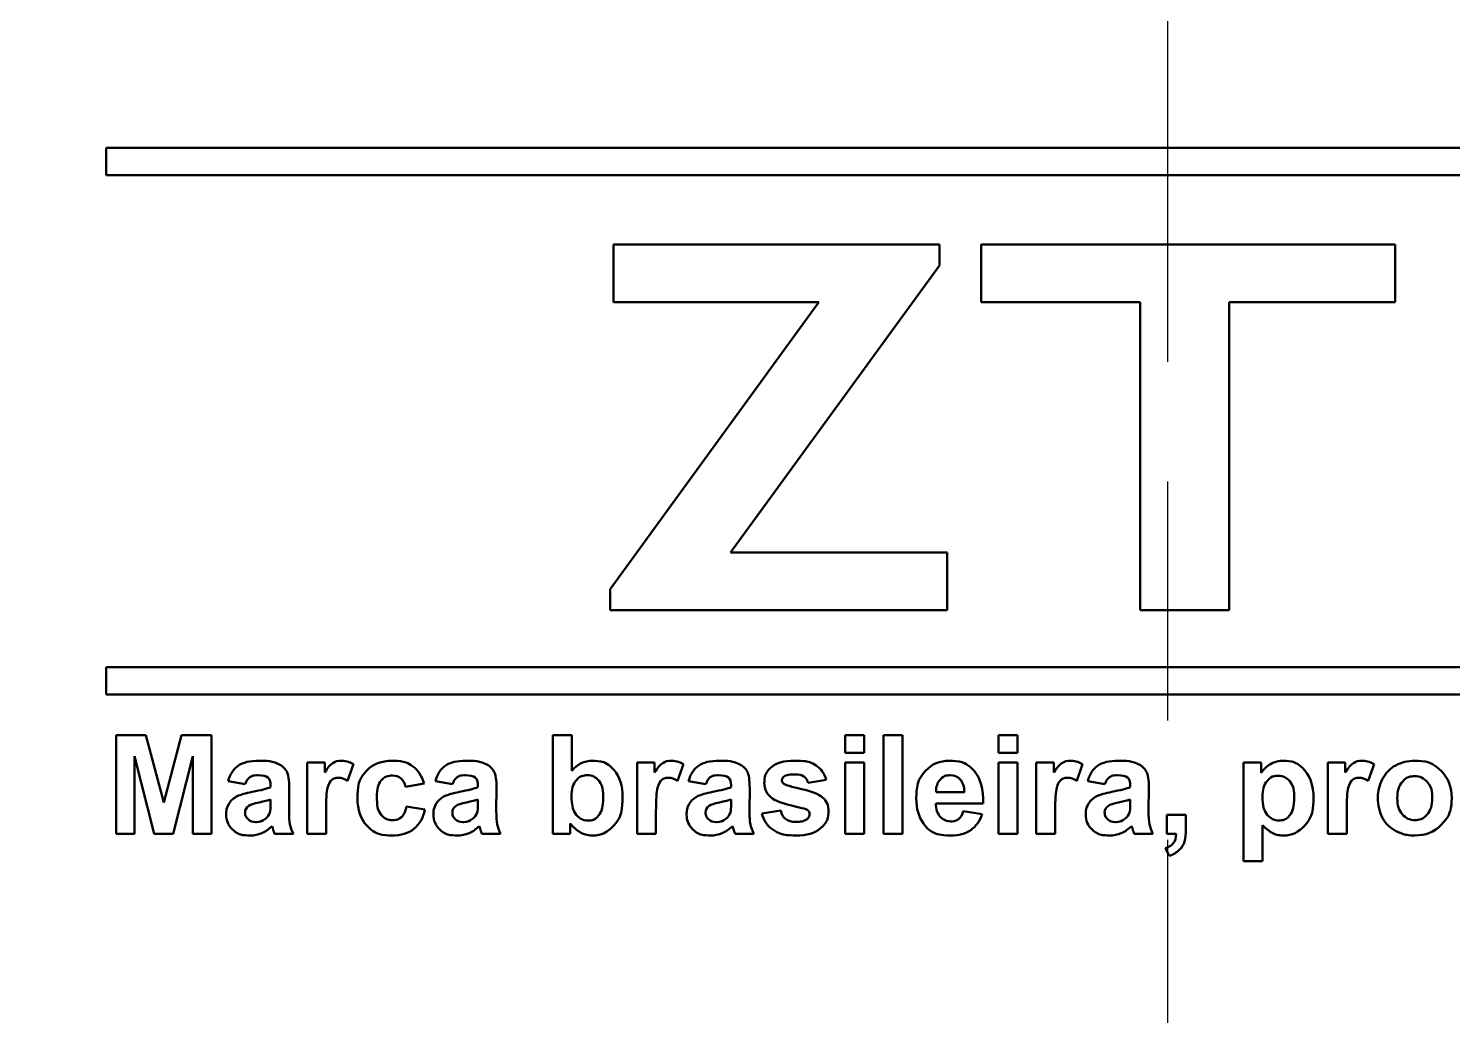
# Model space of a CAD drawing. Extents: x 0 to 988, y 0 to 594.
# Drawn here: x 518.47 to 545.28, y 299.15 to 317.74 of the extents above; entities that cross this region are included whole.
import ezdxf

# ---------------------------------------------------------------- set-up
doc = ezdxf.new("R2010")
doc.units = 0
doc.header["$LTSCALE"] = 1.5
doc.linetypes.add('AM_ISO08W050', pattern=[18, 12, -1.5, 3, -1.5])
doc.layers.add('AM_0', color=7, linetype='CONTINUOUS', lineweight=50)
doc.layers.add('AM_7', color=4, linetype='AM_ISO08W050', lineweight=25)

msp = doc.modelspace()

# ---------------------------------------------------------------- linework, layer by layer
at = {"layer": 'AM_0'}
for radius in [60.3, 54.175, 42.004]:
    msp.add_circle((539.921, 292.885), radius, dxfattribs=at)
at = {"layer": 'AM_0', "color": 7, "lineweight": 70}
msp.add_open_spline([(539.921, 336.006), (563.732, 336.006), (583.042, 316.696), (583.042, 292.885), (583.042, 292.885), (583.042, 269.073), (563.732, 249.763), (539.921, 249.763), (539.921, 249.763), (516.109, 249.763), (496.799, 269.073), (496.799, 292.885), (496.799, 292.885), (496.799, 316.696), (516.109, 336.006), (539.921, 336.006)], degree=3, knots=[0, 0, 0, 0, 0.25, 0.25, 0.25, 0.375, 0.5, 0.5, 0.5, 0.625, 0.75, 0.75, 0.75, 0.875, 1, 1, 1, 1], dxfattribs=at)
at = {"layer": 'AM_0', "color": 7}
for points in [[(519.932, 315.492), (519.932, 315.492), (559.909, 315.492), (559.909, 315.492)], [(519.932, 314.974), (519.932, 314.974), (519.932, 315.492), (519.932, 315.492)], [(559.909, 314.974), (559.909, 314.974), (519.932, 314.974), (519.932, 314.974)], [(529.486, 312.585), (529.486, 312.585), (529.486, 313.672), (529.486, 313.672)], [(529.486, 313.672), (529.486, 313.672), (535.624, 313.672), (535.624, 313.672)], [(535.624, 313.672), (535.624, 313.672), (535.624, 313.277), (535.624, 313.277)], [(536.407, 312.585), (536.407, 312.585), (536.407, 313.672), (536.407, 313.672)], [(536.407, 313.672), (536.407, 313.672), (544.202, 313.672), (544.202, 313.672)], [(544.202, 313.672), (544.202, 313.672), (544.202, 312.585), (544.202, 312.585)], [(535.624, 313.277), (535.624, 313.277), (531.684, 307.868), (531.684, 307.868)], [(529.42, 307.176), (529.42, 307.176), (533.347, 312.585), (533.347, 312.585)], [(533.347, 312.585), (533.347, 312.585), (529.486, 312.585), (529.486, 312.585)], [(539.402, 312.585), (539.402, 312.585), (536.407, 312.585), (536.407, 312.585)], [(539.402, 306.781), (539.402, 306.781), (539.402, 312.585), (539.402, 312.585)], [(541.073, 312.585), (541.073, 312.585), (541.073, 306.781), (541.073, 306.781)], [(544.202, 312.585), (544.202, 312.585), (541.073, 312.585), (541.073, 312.585)], [(531.684, 307.868), (531.684, 307.868), (535.765, 307.868), (535.765, 307.868)], [(535.765, 307.868), (535.765, 307.868), (535.765, 306.781), (535.765, 306.781)], [(529.42, 306.781), (529.42, 306.781), (529.42, 307.176), (529.42, 307.176)], [(535.765, 306.781), (535.765, 306.781), (529.42, 306.781), (529.42, 306.781)], [(541.073, 306.781), (541.073, 306.781), (539.402, 306.781), (539.402, 306.781)], [(519.932, 305.711), (519.932, 305.711), (559.909, 305.711), (559.909, 305.711)], [(519.932, 305.193), (519.932, 305.193), (519.932, 305.711), (519.932, 305.711)], [(559.909, 305.193), (559.909, 305.193), (519.932, 305.193), (519.932, 305.193)], [(520.117, 302.569), (520.117, 302.569), (520.117, 304.43), (520.117, 304.43)], [(520.117, 304.43), (520.117, 304.43), (520.679, 304.43), (520.679, 304.43)], [(520.679, 304.43), (520.679, 304.43), (521.016, 303.16), (521.016, 303.16)], [(521.016, 303.16), (521.016, 303.16), (521.35, 304.43), (521.35, 304.43)], [(521.35, 304.43), (521.35, 304.43), (521.913, 304.43), (521.913, 304.43)], [(521.913, 304.43), (521.913, 304.43), (521.913, 302.569), (521.913, 302.569)], [(528.339, 302.569), (528.339, 302.569), (528.339, 304.43), (528.339, 304.43)], [(528.339, 304.43), (528.339, 304.43), (528.696, 304.43), (528.696, 304.43)], [(528.696, 304.43), (528.696, 304.43), (528.696, 303.759), (528.696, 303.759)], [(533.845, 304.099), (533.845, 304.099), (533.845, 304.43), (533.845, 304.43)], [(533.845, 304.43), (533.845, 304.43), (534.201, 304.43), (534.201, 304.43)], [(534.201, 304.43), (534.201, 304.43), (534.201, 304.099), (534.201, 304.099)], [(534.567, 302.569), (534.567, 302.569), (534.567, 304.43), (534.567, 304.43)], [(534.567, 304.43), (534.567, 304.43), (534.923, 304.43), (534.923, 304.43)], [(534.923, 304.43), (534.923, 304.43), (534.923, 302.569), (534.923, 302.569)], [(536.734, 304.099), (536.734, 304.099), (536.734, 304.43), (536.734, 304.43)], [(536.734, 304.43), (536.734, 304.43), (537.091, 304.43), (537.091, 304.43)], [(537.091, 304.43), (537.091, 304.43), (537.091, 304.099), (537.091, 304.099)], [(520.833, 302.569), (520.833, 302.569), (520.465, 304.034), (520.465, 304.034)], [(520.465, 304.034), (520.465, 304.034), (520.465, 302.569), (520.465, 302.569)], [(521.565, 304.034), (521.565, 304.034), (521.195, 302.569), (521.195, 302.569)], [(521.565, 302.569), (521.565, 302.569), (521.565, 304.034), (521.565, 304.034)], [(534.201, 304.099), (534.201, 304.099), (533.845, 304.099), (533.845, 304.099)], [(537.091, 304.099), (537.091, 304.099), (536.734, 304.099), (536.734, 304.099)], [(522.227, 303.564), (522.264, 303.694), (522.326, 303.791), (522.415, 303.853)], [(523.166, 303.891), (523.244, 303.853), (523.299, 303.805), (523.33, 303.747)], [(523.715, 302.569), (523.715, 302.569), (523.715, 303.917), (523.715, 303.917)], [(523.715, 303.917), (523.715, 303.917), (524.046, 303.917), (524.046, 303.917)], [(524.046, 303.917), (524.046, 303.917), (524.046, 303.725), (524.046, 303.725)], [(524.046, 303.725), (524.102, 303.816), (524.153, 303.875), (524.198, 303.904)], [(524.588, 303.88), (524.588, 303.88), (524.477, 303.569), (524.477, 303.569)], [(525.708, 303.841), (525.804, 303.771), (525.874, 303.663), (525.916, 303.518)], [(526.13, 303.564), (526.166, 303.694), (526.228, 303.791), (526.317, 303.853)], [(527.069, 303.891), (527.146, 303.853), (527.201, 303.805), (527.233, 303.747)], [(529.927, 302.569), (529.927, 302.569), (529.927, 303.917), (529.927, 303.917)], [(529.927, 303.917), (529.927, 303.917), (530.258, 303.917), (530.258, 303.917)], [(530.258, 303.917), (530.258, 303.917), (530.258, 303.725), (530.258, 303.725)], [(530.258, 303.725), (530.315, 303.816), (530.366, 303.875), (530.411, 303.904)], [(530.8, 303.88), (530.8, 303.88), (530.689, 303.569), (530.689, 303.569)], [(530.896, 303.564), (530.933, 303.694), (530.995, 303.791), (531.084, 303.853)], [(531.835, 303.891), (531.913, 303.853), (531.968, 303.805), (532, 303.747)], [(533.301, 303.857), (533.391, 303.797), (533.452, 303.708), (533.486, 303.59)], [(533.845, 302.569), (533.845, 302.569), (533.845, 303.917), (533.845, 303.917)], [(533.845, 303.917), (533.845, 303.917), (534.201, 303.917), (534.201, 303.917)], [(534.201, 303.917), (534.201, 303.917), (534.201, 302.569), (534.201, 302.569)], [(536.734, 302.569), (536.734, 302.569), (536.734, 303.917), (536.734, 303.917)], [(536.734, 303.917), (536.734, 303.917), (537.091, 303.917), (537.091, 303.917)], [(537.091, 303.917), (537.091, 303.917), (537.091, 302.569), (537.091, 302.569)], [(537.441, 302.569), (537.441, 302.569), (537.441, 303.917), (537.441, 303.917)], [(537.441, 303.917), (537.441, 303.917), (537.772, 303.917), (537.772, 303.917)], [(537.772, 303.917), (537.772, 303.917), (537.772, 303.725), (537.772, 303.725)], [(537.772, 303.725), (537.829, 303.816), (537.88, 303.875), (537.925, 303.904)], [(538.314, 303.88), (538.314, 303.88), (538.204, 303.569), (538.204, 303.569)], [(538.411, 303.564), (538.447, 303.694), (538.51, 303.791), (538.598, 303.853)], [(539.35, 303.891), (539.427, 303.853), (539.482, 303.805), (539.514, 303.747)], [(541.347, 303.917), (541.347, 303.917), (541.68, 303.917), (541.68, 303.917)], [(541.347, 302.056), (541.347, 302.056), (541.347, 303.917), (541.347, 303.917)], [(541.68, 303.917), (541.68, 303.917), (541.68, 303.719), (541.68, 303.719)], [(541.68, 303.719), (541.723, 303.787), (541.781, 303.842), (541.855, 303.884)], [(542.93, 302.569), (542.93, 302.569), (542.93, 303.917), (542.93, 303.917)], [(542.93, 303.917), (542.93, 303.917), (543.261, 303.917), (543.261, 303.917)], [(543.261, 303.917), (543.261, 303.917), (543.261, 303.725), (543.261, 303.725)], [(543.261, 303.725), (543.318, 303.816), (543.369, 303.875), (543.414, 303.904)], [(543.803, 303.88), (543.803, 303.88), (543.693, 303.569), (543.693, 303.569)], [(543.962, 303.606), (544.02, 303.716), (544.103, 303.801), (544.21, 303.859)], [(522.551, 303.506), (522.551, 303.506), (522.227, 303.564), (522.227, 303.564)], [(522.637, 303.637), (522.601, 303.612), (522.573, 303.568), (522.551, 303.506)], [(523.028, 303.484), (523.028, 303.553), (523.011, 303.601), (522.977, 303.631)], [(523.33, 303.747), (523.362, 303.689), (523.378, 303.583), (523.378, 303.428)], [(524.183, 303.586), (524.148, 303.559), (524.121, 303.509), (524.101, 303.437)], [(525.565, 303.455), (525.553, 303.525), (525.526, 303.578), (525.484, 303.613)], [(525.916, 303.518), (525.916, 303.518), (525.565, 303.455), (525.565, 303.455)], [(526.453, 303.506), (526.453, 303.506), (526.13, 303.564), (526.13, 303.564)], [(526.539, 303.637), (526.504, 303.612), (526.475, 303.568), (526.453, 303.506)], [(526.93, 303.484), (526.93, 303.553), (526.913, 303.601), (526.88, 303.631)], [(527.233, 303.747), (527.265, 303.689), (527.281, 303.583), (527.281, 303.428)], [(528.778, 303.575), (528.721, 303.508), (528.693, 303.408), (528.693, 303.272)], [(530.395, 303.586), (530.36, 303.559), (530.333, 303.509), (530.313, 303.437)], [(531.22, 303.506), (531.22, 303.506), (530.896, 303.564), (530.896, 303.564)], [(531.306, 303.637), (531.271, 303.612), (531.242, 303.568), (531.22, 303.506)], [(531.697, 303.484), (531.697, 303.553), (531.68, 303.601), (531.646, 303.631)], [(532, 303.747), (532.031, 303.689), (532.047, 303.583), (532.047, 303.428)], [(532.69, 303.515), (532.722, 303.491), (532.833, 303.457), (533.023, 303.414)], [(533.15, 303.528), (533.136, 303.581), (533.109, 303.621), (533.068, 303.649)], [(533.486, 303.59), (533.486, 303.59), (533.15, 303.528), (533.15, 303.528)], [(535.631, 303.589), (535.581, 303.533), (535.556, 303.456), (535.556, 303.358)], [(536.089, 303.358), (536.087, 303.462), (536.06, 303.54), (536.01, 303.594)], [(536.277, 303.749), (536.393, 303.616), (536.448, 303.413), (536.444, 303.14)], [(537.91, 303.586), (537.874, 303.559), (537.848, 303.509), (537.828, 303.437)], [(538.734, 303.506), (538.734, 303.506), (538.411, 303.564), (538.411, 303.564)], [(538.821, 303.637), (538.785, 303.612), (538.756, 303.568), (538.734, 303.506)], [(539.211, 303.484), (539.211, 303.553), (539.194, 303.601), (539.161, 303.631)], [(539.514, 303.747), (539.546, 303.689), (539.562, 303.583), (539.562, 303.428)], [(541.787, 303.564), (541.729, 303.497), (541.7, 303.398), (541.7, 303.266)], [(543.398, 303.586), (543.363, 303.559), (543.336, 303.509), (543.317, 303.437)], [(543.874, 303.262), (543.874, 303.38), (543.904, 303.495), (543.962, 303.606)], [(544.335, 303.55), (544.271, 303.479), (544.24, 303.376), (544.24, 303.243)], [(522.245, 303.141), (522.281, 303.201), (522.332, 303.246), (522.398, 303.278)], [(522.398, 303.278), (522.463, 303.309), (522.558, 303.337), (522.682, 303.361)], [(522.682, 303.361), (522.848, 303.392), (522.964, 303.422), (523.028, 303.448)], [(523.028, 303.448), (523.028, 303.448), (523.028, 303.484), (523.028, 303.484)], [(523.378, 303.428), (523.378, 303.428), (523.374, 303.012), (523.374, 303.012)], [(524.101, 303.437), (524.081, 303.365), (524.071, 303.214), (524.071, 302.985)], [(526.147, 303.141), (526.184, 303.201), (526.235, 303.246), (526.3, 303.278)], [(526.3, 303.278), (526.366, 303.309), (526.461, 303.337), (526.584, 303.361)], [(526.584, 303.361), (526.75, 303.392), (526.866, 303.422), (526.93, 303.448)], [(526.93, 303.448), (526.93, 303.448), (526.93, 303.484), (526.93, 303.484)], [(527.281, 303.428), (527.281, 303.428), (527.277, 303.012), (527.277, 303.012)], [(528.693, 303.272), (528.693, 303.133), (528.715, 303.029), (528.759, 302.962)], [(530.313, 303.437), (530.293, 303.365), (530.283, 303.214), (530.283, 302.985)], [(530.914, 303.141), (530.95, 303.201), (531.002, 303.246), (531.067, 303.278)], [(531.067, 303.278), (531.132, 303.309), (531.227, 303.337), (531.351, 303.361)], [(531.351, 303.361), (531.517, 303.392), (531.633, 303.422), (531.697, 303.448)], [(531.697, 303.448), (531.697, 303.448), (531.697, 303.484), (531.697, 303.484)], [(532.047, 303.428), (532.047, 303.428), (532.043, 303.012), (532.043, 303.012)], [(533.03, 303.056), (532.742, 303.12), (532.56, 303.178), (532.483, 303.23)], [(533.023, 303.414), (533.213, 303.371), (533.345, 303.318), (533.421, 303.256)], [(535.556, 303.358), (535.556, 303.358), (536.089, 303.358), (536.089, 303.358)], [(537.828, 303.437), (537.808, 303.365), (537.798, 303.214), (537.798, 302.985)], [(538.429, 303.141), (538.465, 303.201), (538.516, 303.246), (538.581, 303.278)], [(538.581, 303.278), (538.647, 303.309), (538.742, 303.337), (538.865, 303.361)], [(538.865, 303.361), (539.031, 303.392), (539.147, 303.422), (539.211, 303.448)], [(539.211, 303.448), (539.211, 303.448), (539.211, 303.484), (539.211, 303.484)], [(539.562, 303.428), (539.562, 303.428), (539.558, 303.012), (539.558, 303.012)], [(541.7, 303.266), (541.7, 303.114), (541.73, 303.002), (541.791, 302.93)], [(543.317, 303.437), (543.297, 303.365), (543.287, 303.214), (543.287, 302.985)], [(543.962, 302.868), (543.904, 302.976), (543.874, 303.107), (543.874, 303.262)], [(544.24, 303.243), (544.24, 303.109), (544.271, 303.007), (544.335, 302.936)], [(522.811, 303.162), (522.712, 303.14), (522.647, 303.12), (522.617, 303.1)], [(523.028, 303.216), (522.982, 303.201), (522.91, 303.183), (522.811, 303.162)], [(522.929, 302.853), (522.972, 302.885), (523, 302.925), (523.014, 302.971)], [(523.014, 302.971), (523.023, 303.002), (523.028, 303.06), (523.028, 303.145)], [(523.028, 303.145), (523.028, 303.145), (523.028, 303.216), (523.028, 303.216)], [(523.374, 303.012), (523.374, 302.893), (523.38, 302.806), (523.391, 302.75)], [(524.071, 302.985), (524.071, 302.985), (524.071, 302.569), (524.071, 302.569)], [(525.492, 302.887), (525.536, 302.926), (525.566, 302.992), (525.584, 303.085)], [(525.584, 303.085), (525.584, 303.085), (525.934, 303.026), (525.934, 303.026)], [(525.934, 303.026), (525.898, 302.865), (525.828, 302.744), (525.725, 302.662)], [(526.713, 303.162), (526.614, 303.14), (526.55, 303.12), (526.519, 303.1)], [(526.93, 303.216), (526.885, 303.201), (526.812, 303.183), (526.713, 303.162)], [(526.831, 302.853), (526.875, 302.885), (526.903, 302.925), (526.916, 302.971)], [(526.916, 302.971), (526.926, 303.002), (526.93, 303.06), (526.93, 303.145)], [(526.93, 303.145), (526.93, 303.145), (526.93, 303.216), (526.93, 303.216)], [(527.277, 303.012), (527.277, 302.893), (527.282, 302.806), (527.294, 302.75)], [(530.283, 302.985), (530.283, 302.985), (530.283, 302.569), (530.283, 302.569)], [(531.48, 303.162), (531.381, 303.14), (531.317, 303.12), (531.286, 303.1)], [(531.697, 303.216), (531.651, 303.201), (531.579, 303.183), (531.48, 303.162)], [(531.598, 302.853), (531.641, 302.885), (531.67, 302.925), (531.683, 302.971)], [(531.683, 302.971), (531.693, 303.002), (531.697, 303.06), (531.697, 303.145)], [(531.697, 303.145), (531.697, 303.145), (531.697, 303.216), (531.697, 303.216)], [(532.043, 303.012), (532.043, 302.893), (532.049, 302.806), (532.061, 302.75)], [(532.273, 302.954), (532.273, 302.954), (532.631, 303.008), (532.631, 303.008)], [(532.631, 303.008), (532.646, 302.939), (532.677, 302.886), (532.724, 302.85)], [(533.149, 303.01), (533.131, 303.026), (533.091, 303.042), (533.03, 303.056)], [(536.444, 303.14), (536.444, 303.14), (535.55, 303.14), (535.55, 303.14)], [(535.55, 303.14), (535.553, 303.034), (535.581, 302.952), (535.636, 302.893)], [(535.983, 302.851), (536.021, 302.881), (536.05, 302.93), (536.069, 302.998)], [(536.069, 302.998), (536.069, 302.998), (536.425, 302.939), (536.425, 302.939)], [(537.798, 302.985), (537.798, 302.985), (537.798, 302.569), (537.798, 302.569)], [(538.994, 303.162), (538.895, 303.14), (538.831, 303.12), (538.8, 303.1)], [(539.211, 303.216), (539.166, 303.201), (539.093, 303.183), (538.994, 303.162)], [(539.113, 302.853), (539.156, 302.885), (539.184, 302.925), (539.197, 302.971)], [(539.197, 302.971), (539.207, 303.002), (539.211, 303.06), (539.211, 303.145)], [(539.211, 303.145), (539.211, 303.145), (539.211, 303.216), (539.211, 303.216)], [(539.558, 303.012), (539.558, 302.893), (539.563, 302.806), (539.575, 302.75)], [(543.287, 302.985), (543.287, 302.985), (543.287, 302.569), (543.287, 302.569)], [(523.056, 302.716), (522.995, 302.657), (522.93, 302.613), (522.86, 302.583)], [(523.068, 302.674), (523.063, 302.695), (523.058, 302.709), (523.056, 302.716)], [(523.391, 302.75), (523.403, 302.694), (523.424, 302.633), (523.456, 302.569)], [(526.958, 302.716), (526.897, 302.657), (526.832, 302.613), (526.763, 302.583)], [(526.971, 302.674), (526.965, 302.695), (526.961, 302.709), (526.958, 302.716)], [(527.294, 302.75), (527.305, 302.694), (527.327, 302.633), (527.358, 302.569)], [(528.864, 302.596), (528.789, 302.635), (528.724, 302.692), (528.67, 302.767)], [(528.67, 302.767), (528.67, 302.767), (528.67, 302.569), (528.67, 302.569)], [(531.725, 302.716), (531.664, 302.657), (531.599, 302.613), (531.53, 302.583)], [(531.738, 302.674), (531.732, 302.695), (531.728, 302.709), (531.725, 302.716)], [(532.061, 302.75), (532.072, 302.694), (532.094, 302.633), (532.125, 302.569)], [(532.483, 302.65), (532.376, 302.725), (532.306, 302.826), (532.273, 302.954)], [(536.425, 302.939), (536.379, 302.808), (536.307, 302.709), (536.208, 302.641)], [(539.239, 302.716), (539.178, 302.657), (539.113, 302.613), (539.044, 302.583)], [(539.252, 302.674), (539.246, 302.695), (539.242, 302.709), (539.239, 302.716)], [(539.575, 302.75), (539.586, 302.694), (539.608, 302.633), (539.639, 302.569)], [(539.904, 302.926), (539.904, 302.926), (540.261, 302.926), (540.261, 302.926)], [(539.904, 302.569), (539.904, 302.569), (539.904, 302.926), (539.904, 302.926)], [(540.261, 302.926), (540.261, 302.926), (540.261, 302.67), (540.261, 302.67)], [(541.895, 302.583), (541.835, 302.613), (541.771, 302.663), (541.704, 302.735)], [(541.704, 302.735), (541.704, 302.735), (541.704, 302.056), (541.704, 302.056)], [(544.218, 302.622), (544.105, 302.678), (544.02, 302.76), (543.962, 302.868)], [(520.465, 302.569), (520.465, 302.569), (520.117, 302.569), (520.117, 302.569)], [(521.195, 302.569), (521.195, 302.569), (520.833, 302.569), (520.833, 302.569)], [(521.913, 302.569), (521.913, 302.569), (521.565, 302.569), (521.565, 302.569)], [(523.103, 302.569), (523.093, 302.593), (523.082, 302.628), (523.068, 302.674)], [(523.456, 302.569), (523.456, 302.569), (523.103, 302.569), (523.103, 302.569)], [(524.071, 302.569), (524.071, 302.569), (523.715, 302.569), (523.715, 302.569)], [(527.005, 302.569), (526.996, 302.593), (526.984, 302.628), (526.971, 302.674)], [(527.358, 302.569), (527.358, 302.569), (527.005, 302.569), (527.005, 302.569)], [(528.67, 302.569), (528.67, 302.569), (528.339, 302.569), (528.339, 302.569)], [(530.283, 302.569), (530.283, 302.569), (529.927, 302.569), (529.927, 302.569)], [(531.772, 302.569), (531.763, 302.593), (531.751, 302.628), (531.738, 302.674)], [(532.125, 302.569), (532.125, 302.569), (531.772, 302.569), (531.772, 302.569)], [(534.201, 302.569), (534.201, 302.569), (533.845, 302.569), (533.845, 302.569)], [(534.923, 302.569), (534.923, 302.569), (534.567, 302.569), (534.567, 302.569)], [(537.091, 302.569), (537.091, 302.569), (536.734, 302.569), (536.734, 302.569)], [(537.798, 302.569), (537.798, 302.569), (537.441, 302.569), (537.441, 302.569)], [(539.286, 302.569), (539.277, 302.593), (539.265, 302.628), (539.252, 302.674)], [(539.639, 302.569), (539.639, 302.569), (539.286, 302.569), (539.286, 302.569)], [(540.077, 302.569), (540.077, 302.569), (539.904, 302.569), (539.904, 302.569)], [(540.029, 302.399), (540.059, 302.44), (540.075, 302.497), (540.077, 302.569)], [(540.235, 302.426), (540.217, 302.367), (540.183, 302.313), (540.134, 302.266)], [(540.261, 302.67), (540.261, 302.567), (540.252, 302.486), (540.235, 302.426)], [(543.287, 302.569), (543.287, 302.569), (542.93, 302.569), (542.93, 302.569)], [(539.875, 302.301), (539.947, 302.325), (539.998, 302.358), (540.029, 302.399)], [(539.945, 302.154), (539.945, 302.154), (539.875, 302.301), (539.875, 302.301)], [(540.134, 302.266), (540.084, 302.218), (540.021, 302.181), (539.945, 302.154)], [(541.704, 302.056), (541.704, 302.056), (541.347, 302.056), (541.347, 302.056)]]:
    msp.add_open_spline(points, degree=3, dxfattribs=at)
for points, knots in [([(522.415, 303.853), (522.504, 303.916), (522.636, 303.947), (522.811, 303.947), (522.811, 303.947), (522.97, 303.947), (523.088, 303.928), (523.166, 303.891)], [0.08, 0.08, 0.08, 0.08, 0.12, 0.12, 0.12, 0.14, 0.16, 0.16, 0.16, 0.16]), ([(524.198, 303.904), (524.244, 303.933), (524.295, 303.947), (524.353, 303.947), (524.353, 303.947), (524.434, 303.947), (524.512, 303.925), (524.588, 303.88)], [0.3846154, 0.3846154, 0.3846154, 0.3846154, 0.4615385, 0.4615385, 0.4615385, 0.5, 0.5384615, 0.5384615, 0.5384615, 0.5384615]), ([(524.839, 303.761), (524.957, 303.885), (525.116, 303.947), (525.316, 303.947), (525.316, 303.947), (525.48, 303.947), (525.611, 303.912), (525.708, 303.841)], [0.8333333, 0.8333333, 0.8333333, 0.8333333, 0.8888889, 0.8888889, 0.8888889, 0.9166667, 0.9444444, 0.9444444, 0.9444444, 0.9444444]), ([(526.317, 303.853), (526.406, 303.916), (526.538, 303.947), (526.713, 303.947), (526.713, 303.947), (526.873, 303.947), (526.991, 303.928), (527.069, 303.891)], [0.08, 0.08, 0.08, 0.08, 0.12, 0.12, 0.12, 0.14, 0.16, 0.16, 0.16, 0.16]), ([(528.696, 303.759), (528.806, 303.885), (528.936, 303.947), (529.086, 303.947), (529.086, 303.947), (529.251, 303.947), (529.386, 303.888), (529.494, 303.769)], [0.25, 0.25, 0.25, 0.25, 0.3333333, 0.3333333, 0.3333333, 0.375, 0.4166667, 0.4166667, 0.4166667, 0.4166667]), ([(529.494, 303.769), (529.602, 303.65), (529.655, 303.48), (529.655, 303.257), (529.655, 303.257), (529.655, 303.027), (529.6, 302.849), (529.491, 302.725)], [0.4166667, 0.4166667, 0.4166667, 0.4166667, 0.5, 0.5, 0.5, 0.5416667, 0.5833333, 0.5833333, 0.5833333, 0.5833333]), ([(530.411, 303.904), (530.456, 303.933), (530.507, 303.947), (530.565, 303.947), (530.565, 303.947), (530.646, 303.947), (530.724, 303.925), (530.8, 303.88)], [0.3846154, 0.3846154, 0.3846154, 0.3846154, 0.4615385, 0.4615385, 0.4615385, 0.5, 0.5384615, 0.5384615, 0.5384615, 0.5384615]), ([(531.084, 303.853), (531.173, 303.916), (531.305, 303.947), (531.48, 303.947), (531.48, 303.947), (531.639, 303.947), (531.758, 303.928), (531.835, 303.891)], [0.08, 0.08, 0.08, 0.08, 0.12, 0.12, 0.12, 0.14, 0.16, 0.16, 0.16, 0.16]), ([(532.483, 303.23), (532.376, 303.303), (532.323, 303.404), (532.323, 303.534), (532.323, 303.534), (532.323, 303.65), (532.369, 303.749), (532.461, 303.828)], [0.30769231, 0.30769231, 0.30769231, 0.30769231, 0.34615385, 0.34615385, 0.34615385, 0.36538462, 0.38461538, 0.38461538, 0.38461538, 0.38461538]), ([(532.461, 303.828), (532.553, 303.908), (532.696, 303.947), (532.89, 303.947), (532.89, 303.947), (533.074, 303.947), (533.212, 303.917), (533.301, 303.857)], [0.38461538, 0.38461538, 0.38461538, 0.38461538, 0.42307692, 0.42307692, 0.42307692, 0.44230769, 0.46153846, 0.46153846, 0.46153846, 0.46153846]), ([(535.36, 303.758), (535.476, 303.884), (535.624, 303.947), (535.803, 303.947), (535.803, 303.947), (536.003, 303.947), (536.161, 303.881), (536.277, 303.749)], [0.4285714, 0.4285714, 0.4285714, 0.4285714, 0.5, 0.5, 0.5, 0.5357143, 0.5714286, 0.5714286, 0.5714286, 0.5714286]), ([(537.925, 303.904), (537.971, 303.933), (538.022, 303.947), (538.079, 303.947), (538.079, 303.947), (538.161, 303.947), (538.239, 303.925), (538.314, 303.88)], [0.3846154, 0.3846154, 0.3846154, 0.3846154, 0.4615385, 0.4615385, 0.4615385, 0.5, 0.5384615, 0.5384615, 0.5384615, 0.5384615]), ([(538.598, 303.853), (538.688, 303.916), (538.819, 303.947), (538.994, 303.947), (538.994, 303.947), (539.154, 303.947), (539.272, 303.928), (539.35, 303.891)], [0.08, 0.08, 0.08, 0.08, 0.12, 0.12, 0.12, 0.14, 0.16, 0.16, 0.16, 0.16]), ([(541.855, 303.884), (541.929, 303.926), (542.011, 303.947), (542.1, 303.947), (542.1, 303.947), (542.257, 303.947), (542.39, 303.886), (542.498, 303.763)], [0.2307692, 0.2307692, 0.2307692, 0.2307692, 0.3076923, 0.3076923, 0.3076923, 0.3461538, 0.3846154, 0.3846154, 0.3846154, 0.3846154]), ([(543.414, 303.904), (543.46, 303.933), (543.511, 303.947), (543.568, 303.947), (543.568, 303.947), (543.65, 303.947), (543.728, 303.925), (543.803, 303.88)], [0.3846154, 0.3846154, 0.3846154, 0.3846154, 0.4615385, 0.4615385, 0.4615385, 0.5, 0.5384615, 0.5384615, 0.5384615, 0.5384615]), ([(544.21, 303.859), (544.317, 303.918), (544.436, 303.947), (544.568, 303.947), (544.568, 303.947), (544.772, 303.947), (544.939, 303.881), (545.07, 303.749)], [0.2, 0.2, 0.2, 0.2, 0.3, 0.3, 0.3, 0.35, 0.4, 0.4, 0.4, 0.4]), ([(522.977, 303.631), (522.943, 303.66), (522.879, 303.674), (522.786, 303.674), (522.786, 303.674), (522.722, 303.674), (522.672, 303.662), (522.637, 303.637)], [0.88, 0.88, 0.88, 0.88, 0.92, 0.92, 0.92, 0.94, 0.96, 0.96, 0.96, 0.96]), ([(524.477, 303.569), (524.417, 303.608), (524.361, 303.627), (524.31, 303.627), (524.31, 303.627), (524.26, 303.627), (524.218, 303.614), (524.183, 303.586)], [0.6153846, 0.6153846, 0.6153846, 0.6153846, 0.6923077, 0.6923077, 0.6923077, 0.7307692, 0.7692308, 0.7692308, 0.7692308, 0.7692308]), ([(524.838, 302.725), (524.721, 302.849), (524.662, 303.022), (524.662, 303.242), (524.662, 303.242), (524.662, 303.464), (524.721, 303.637), (524.839, 303.761)], [0.7222222, 0.7222222, 0.7222222, 0.7222222, 0.7777778, 0.7777778, 0.7777778, 0.8055556, 0.8333333, 0.8333333, 0.8333333, 0.8333333]), ([(525.109, 303.575), (525.056, 303.513), (525.029, 303.411), (525.029, 303.267), (525.029, 303.267), (525.029, 303.107), (525.056, 302.994), (525.11, 302.928)], [0.2222222, 0.2222222, 0.2222222, 0.2222222, 0.2777778, 0.2777778, 0.2777778, 0.3055556, 0.3333333, 0.3333333, 0.3333333, 0.3333333]), ([(525.484, 303.613), (525.442, 303.649), (525.388, 303.667), (525.321, 303.667), (525.321, 303.667), (525.232, 303.667), (525.161, 303.636), (525.109, 303.575)], [0.1111111, 0.1111111, 0.1111111, 0.1111111, 0.1666667, 0.1666667, 0.1666667, 0.1944444, 0.2222222, 0.2222222, 0.2222222, 0.2222222]), ([(526.88, 303.631), (526.846, 303.66), (526.782, 303.674), (526.688, 303.674), (526.688, 303.674), (526.624, 303.674), (526.575, 303.662), (526.539, 303.637)], [0.88, 0.88, 0.88, 0.88, 0.92, 0.92, 0.92, 0.94, 0.96, 0.96, 0.96, 0.96]), ([(529.206, 303.572), (529.15, 303.64), (529.079, 303.674), (528.991, 303.674), (528.991, 303.674), (528.906, 303.674), (528.835, 303.641), (528.778, 303.575)], [0.625, 0.625, 0.625, 0.625, 0.75, 0.75, 0.75, 0.8125, 0.875, 0.875, 0.875, 0.875]), ([(529.207, 302.921), (529.262, 302.988), (529.29, 303.094), (529.29, 303.239), (529.29, 303.239), (529.29, 303.393), (529.261, 303.504), (529.206, 303.572)], [0.375, 0.375, 0.375, 0.375, 0.5, 0.5, 0.5, 0.5625, 0.625, 0.625, 0.625, 0.625]), ([(530.689, 303.569), (530.629, 303.608), (530.574, 303.627), (530.522, 303.627), (530.522, 303.627), (530.472, 303.627), (530.43, 303.614), (530.395, 303.586)], [0.6153846, 0.6153846, 0.6153846, 0.6153846, 0.6923077, 0.6923077, 0.6923077, 0.7307692, 0.7692308, 0.7692308, 0.7692308, 0.7692308]), ([(531.646, 303.631), (531.612, 303.66), (531.549, 303.674), (531.455, 303.674), (531.455, 303.674), (531.391, 303.674), (531.342, 303.662), (531.306, 303.637)], [0.88, 0.88, 0.88, 0.88, 0.92, 0.92, 0.92, 0.94, 0.96, 0.96, 0.96, 0.96]), ([(532.694, 303.651), (532.668, 303.633), (532.654, 303.609), (532.654, 303.579), (532.654, 303.579), (532.654, 303.554), (532.666, 303.532), (532.69, 303.515)], [0.65384615, 0.65384615, 0.65384615, 0.65384615, 0.69230769, 0.69230769, 0.69230769, 0.71153846, 0.73076923, 0.73076923, 0.73076923, 0.73076923]), ([(533.068, 303.649), (533.028, 303.677), (532.971, 303.691), (532.896, 303.691), (532.896, 303.691), (532.802, 303.691), (532.735, 303.678), (532.694, 303.651)], [0.57692308, 0.57692308, 0.57692308, 0.57692308, 0.61538462, 0.61538462, 0.61538462, 0.63461538, 0.65384615, 0.65384615, 0.65384615, 0.65384615]), ([(535.318, 302.768), (535.229, 302.891), (535.184, 303.046), (535.184, 303.233), (535.184, 303.233), (535.184, 303.456), (535.243, 303.631), (535.36, 303.758)], [0.2857143, 0.2857143, 0.2857143, 0.2857143, 0.3571429, 0.3571429, 0.3571429, 0.3928571, 0.4285714, 0.4285714, 0.4285714, 0.4285714]), ([(536.01, 303.594), (535.959, 303.648), (535.897, 303.674), (535.824, 303.674), (535.824, 303.674), (535.746, 303.674), (535.682, 303.646), (535.631, 303.589)], [0.2, 0.2, 0.2, 0.2, 0.4, 0.4, 0.4, 0.5, 0.6, 0.6, 0.6, 0.6]), ([(538.204, 303.569), (538.144, 303.608), (538.088, 303.627), (538.036, 303.627), (538.036, 303.627), (537.986, 303.627), (537.944, 303.614), (537.91, 303.586)], [0.6153846, 0.6153846, 0.6153846, 0.6153846, 0.6923077, 0.6923077, 0.6923077, 0.7307692, 0.7692308, 0.7692308, 0.7692308, 0.7692308]), ([(539.161, 303.631), (539.127, 303.66), (539.063, 303.674), (538.969, 303.674), (538.969, 303.674), (538.905, 303.674), (538.856, 303.662), (538.821, 303.637)], [0.88, 0.88, 0.88, 0.88, 0.92, 0.92, 0.92, 0.94, 0.96, 0.96, 0.96, 0.96]), ([(542.214, 303.563), (542.157, 303.631), (542.087, 303.665), (542.004, 303.665), (542.004, 303.665), (541.917, 303.665), (541.844, 303.632), (541.787, 303.564)], [0.625, 0.625, 0.625, 0.625, 0.75, 0.75, 0.75, 0.8125, 0.875, 0.875, 0.875, 0.875]), ([(542.217, 302.921), (542.272, 302.987), (542.299, 303.097), (542.299, 303.248), (542.299, 303.248), (542.299, 303.389), (542.271, 303.494), (542.214, 303.563)], [0.375, 0.375, 0.375, 0.375, 0.5, 0.5, 0.5, 0.5625, 0.625, 0.625, 0.625, 0.625]), ([(542.498, 303.763), (542.607, 303.641), (542.662, 303.47), (542.662, 303.25), (542.662, 303.25), (542.662, 303.026), (542.607, 302.851), (542.497, 302.726)], [0.3846154, 0.3846154, 0.3846154, 0.3846154, 0.4615385, 0.4615385, 0.4615385, 0.5, 0.5384615, 0.5384615, 0.5384615, 0.5384615]), ([(543.693, 303.569), (543.633, 303.608), (543.577, 303.627), (543.525, 303.627), (543.525, 303.627), (543.475, 303.627), (543.433, 303.614), (543.398, 303.586)], [0.6153846, 0.6153846, 0.6153846, 0.6153846, 0.6923077, 0.6923077, 0.6923077, 0.7307692, 0.7692308, 0.7692308, 0.7692308, 0.7692308]), ([(544.804, 303.55), (544.741, 303.621), (544.663, 303.657), (544.57, 303.657), (544.57, 303.657), (544.477, 303.657), (544.398, 303.621), (544.335, 303.55)], [0.625, 0.625, 0.625, 0.625, 0.75, 0.75, 0.75, 0.8125, 0.875, 0.875, 0.875, 0.875]), ([(544.804, 302.936), (544.867, 303.007), (544.899, 303.11), (544.899, 303.246), (544.899, 303.246), (544.899, 303.377), (544.867, 303.479), (544.804, 303.55)], [0.375, 0.375, 0.375, 0.375, 0.5, 0.5, 0.5, 0.5625, 0.625, 0.625, 0.625, 0.625]), ([(545.07, 303.749), (545.2, 303.616), (545.265, 303.449), (545.265, 303.247), (545.265, 303.247), (545.265, 303.043), (545.199, 302.874), (545.068, 302.74)], [0.4, 0.4, 0.4, 0.4, 0.5, 0.5, 0.5, 0.55, 0.6, 0.6, 0.6, 0.6]), ([(533.421, 303.256), (533.495, 303.192), (533.532, 303.104), (533.532, 302.99), (533.532, 302.99), (533.532, 302.867), (533.481, 302.76), (533.377, 302.672)], [0.80769231, 0.80769231, 0.80769231, 0.80769231, 0.84615385, 0.84615385, 0.84615385, 0.86538462, 0.88461538, 0.88461538, 0.88461538, 0.88461538]), ([(522.31, 302.651), (522.23, 302.727), (522.19, 302.822), (522.19, 302.937), (522.19, 302.937), (522.19, 303.013), (522.208, 303.081), (522.245, 303.141)], [0.6, 0.6, 0.6, 0.6, 0.64, 0.64, 0.64, 0.66, 0.68, 0.68, 0.68, 0.68]), ([(522.617, 303.1), (522.57, 303.066), (522.547, 303.025), (522.547, 302.974), (522.547, 302.974), (522.547, 302.924), (522.565, 302.881), (522.603, 302.844)], [0.2222222, 0.2222222, 0.2222222, 0.2222222, 0.3333333, 0.3333333, 0.3333333, 0.3888889, 0.4444444, 0.4444444, 0.4444444, 0.4444444]), ([(526.213, 302.651), (526.133, 302.727), (526.093, 302.822), (526.093, 302.937), (526.093, 302.937), (526.093, 303.013), (526.111, 303.081), (526.147, 303.141)], [0.6, 0.6, 0.6, 0.6, 0.64, 0.64, 0.64, 0.66, 0.68, 0.68, 0.68, 0.68]), ([(526.519, 303.1), (526.473, 303.066), (526.449, 303.025), (526.449, 302.974), (526.449, 302.974), (526.449, 302.924), (526.468, 302.881), (526.505, 302.844)], [0.2222222, 0.2222222, 0.2222222, 0.2222222, 0.3333333, 0.3333333, 0.3333333, 0.3888889, 0.4444444, 0.4444444, 0.4444444, 0.4444444]), ([(528.759, 302.962), (528.821, 302.867), (528.903, 302.82), (529.006, 302.82), (529.006, 302.82), (529.084, 302.82), (529.151, 302.854), (529.207, 302.921)], [0.125, 0.125, 0.125, 0.125, 0.25, 0.25, 0.25, 0.3125, 0.375, 0.375, 0.375, 0.375]), ([(530.98, 302.651), (530.899, 302.727), (530.859, 302.822), (530.859, 302.937), (530.859, 302.937), (530.859, 303.013), (530.878, 303.081), (530.914, 303.141)], [0.6, 0.6, 0.6, 0.6, 0.64, 0.64, 0.64, 0.66, 0.68, 0.68, 0.68, 0.68]), ([(531.286, 303.1), (531.239, 303.066), (531.216, 303.025), (531.216, 302.974), (531.216, 302.974), (531.216, 302.924), (531.235, 302.881), (531.272, 302.844)], [0.2222222, 0.2222222, 0.2222222, 0.2222222, 0.3333333, 0.3333333, 0.3333333, 0.3888889, 0.4444444, 0.4444444, 0.4444444, 0.4444444]), ([(533.127, 302.847), (533.159, 302.87), (533.174, 302.903), (533.174, 302.942), (533.174, 302.942), (533.174, 302.969), (533.166, 302.992), (533.149, 303.01)], [0.15384615, 0.15384615, 0.15384615, 0.15384615, 0.19230769, 0.19230769, 0.19230769, 0.21153846, 0.23076923, 0.23076923, 0.23076923, 0.23076923]), ([(538.494, 302.651), (538.414, 302.727), (538.374, 302.822), (538.374, 302.937), (538.374, 302.937), (538.374, 303.013), (538.392, 303.081), (538.429, 303.141)], [0.6, 0.6, 0.6, 0.6, 0.64, 0.64, 0.64, 0.66, 0.68, 0.68, 0.68, 0.68]), ([(538.8, 303.1), (538.754, 303.066), (538.73, 303.025), (538.73, 302.974), (538.73, 302.974), (538.73, 302.924), (538.749, 302.881), (538.786, 302.844)], [0.2222222, 0.2222222, 0.2222222, 0.2222222, 0.3333333, 0.3333333, 0.3333333, 0.3888889, 0.4444444, 0.4444444, 0.4444444, 0.4444444]), ([(522.603, 302.844), (522.64, 302.808), (522.687, 302.79), (522.745, 302.79), (522.745, 302.79), (522.809, 302.79), (522.87, 302.811), (522.929, 302.853)], [0.4444444, 0.4444444, 0.4444444, 0.4444444, 0.5555556, 0.5555556, 0.5555556, 0.6111111, 0.6666667, 0.6666667, 0.6666667, 0.6666667]), ([(525.725, 302.662), (525.621, 302.579), (525.483, 302.539), (525.31, 302.539), (525.31, 302.539), (525.113, 302.539), (524.955, 302.601), (524.838, 302.725)], [0.6111111, 0.6111111, 0.6111111, 0.6111111, 0.6666667, 0.6666667, 0.6666667, 0.6944444, 0.7222222, 0.7222222, 0.7222222, 0.7222222]), ([(525.11, 302.928), (525.164, 302.862), (525.236, 302.829), (525.326, 302.829), (525.326, 302.829), (525.394, 302.829), (525.449, 302.848), (525.492, 302.887)], [0.3333333, 0.3333333, 0.3333333, 0.3333333, 0.3888889, 0.3888889, 0.3888889, 0.4166667, 0.4444444, 0.4444444, 0.4444444, 0.4444444]), ([(526.505, 302.844), (526.542, 302.808), (526.59, 302.79), (526.647, 302.79), (526.647, 302.79), (526.712, 302.79), (526.773, 302.811), (526.831, 302.853)], [0.4444444, 0.4444444, 0.4444444, 0.4444444, 0.5555556, 0.5555556, 0.5555556, 0.6111111, 0.6666667, 0.6666667, 0.6666667, 0.6666667]), ([(529.491, 302.725), (529.381, 302.601), (529.248, 302.539), (529.092, 302.539), (529.092, 302.539), (529.015, 302.539), (528.939, 302.558), (528.864, 302.596)], [0.5833333, 0.5833333, 0.5833333, 0.5833333, 0.6666667, 0.6666667, 0.6666667, 0.7083333, 0.75, 0.75, 0.75, 0.75]), ([(531.272, 302.844), (531.309, 302.808), (531.356, 302.79), (531.414, 302.79), (531.414, 302.79), (531.479, 302.79), (531.54, 302.811), (531.598, 302.853)], [0.4444444, 0.4444444, 0.4444444, 0.4444444, 0.5555556, 0.5555556, 0.5555556, 0.6111111, 0.6666667, 0.6666667, 0.6666667, 0.6666667]), ([(532.724, 302.85), (532.77, 302.814), (532.835, 302.796), (532.919, 302.796), (532.919, 302.796), (533.012, 302.796), (533.081, 302.813), (533.127, 302.847)], [0.07692308, 0.07692308, 0.07692308, 0.07692308, 0.11538462, 0.11538462, 0.11538462, 0.13461538, 0.15384615, 0.15384615, 0.15384615, 0.15384615]), ([(536.208, 302.641), (536.11, 302.572), (535.986, 302.539), (535.838, 302.539), (535.838, 302.539), (535.604, 302.539), (535.43, 302.615), (535.318, 302.768)], [0.1428571, 0.1428571, 0.1428571, 0.1428571, 0.2142857, 0.2142857, 0.2142857, 0.25, 0.2857143, 0.2857143, 0.2857143, 0.2857143]), ([(535.636, 302.893), (535.691, 302.835), (535.76, 302.805), (535.842, 302.805), (535.842, 302.805), (535.898, 302.805), (535.945, 302.82), (535.983, 302.851)], [0.7857143, 0.7857143, 0.7857143, 0.7857143, 0.8571429, 0.8571429, 0.8571429, 0.8928571, 0.9285714, 0.9285714, 0.9285714, 0.9285714]), ([(538.786, 302.844), (538.824, 302.808), (538.871, 302.79), (538.928, 302.79), (538.928, 302.79), (538.993, 302.79), (539.054, 302.811), (539.113, 302.853)], [0.4444444, 0.4444444, 0.4444444, 0.4444444, 0.5555556, 0.5555556, 0.5555556, 0.6111111, 0.6666667, 0.6666667, 0.6666667, 0.6666667]), ([(541.791, 302.93), (541.85, 302.858), (541.923, 302.822), (542.01, 302.822), (542.01, 302.822), (542.093, 302.822), (542.162, 302.855), (542.217, 302.921)], [0.125, 0.125, 0.125, 0.125, 0.25, 0.25, 0.25, 0.3125, 0.375, 0.375, 0.375, 0.375]), ([(542.497, 302.726), (542.387, 302.601), (542.254, 302.539), (542.098, 302.539), (542.098, 302.539), (542.023, 302.539), (541.956, 302.553), (541.895, 302.583)], [0.5384615, 0.5384615, 0.5384615, 0.5384615, 0.6153846, 0.6153846, 0.6153846, 0.6538462, 0.6923077, 0.6923077, 0.6923077, 0.6923077]), ([(545.068, 302.74), (544.936, 302.605), (544.771, 302.539), (544.571, 302.539), (544.571, 302.539), (544.447, 302.539), (544.33, 302.566), (544.218, 302.622)], [0.6, 0.6, 0.6, 0.6, 0.7, 0.7, 0.7, 0.75, 0.8, 0.8, 0.8, 0.8]), ([(544.335, 302.936), (544.398, 302.865), (544.477, 302.829), (544.57, 302.829), (544.57, 302.829), (544.663, 302.829), (544.741, 302.865), (544.804, 302.936)], [0.125, 0.125, 0.125, 0.125, 0.25, 0.25, 0.25, 0.3125, 0.375, 0.375, 0.375, 0.375]), ([(522.86, 302.583), (522.791, 302.553), (522.717, 302.539), (522.638, 302.539), (522.638, 302.539), (522.5, 302.539), (522.39, 302.576), (522.31, 302.651)], [0.52, 0.52, 0.52, 0.52, 0.56, 0.56, 0.56, 0.58, 0.6, 0.6, 0.6, 0.6]), ([(526.763, 302.583), (526.694, 302.553), (526.619, 302.539), (526.541, 302.539), (526.541, 302.539), (526.402, 302.539), (526.292, 302.576), (526.213, 302.651)], [0.52, 0.52, 0.52, 0.52, 0.56, 0.56, 0.56, 0.58, 0.6, 0.6, 0.6, 0.6]), ([(531.53, 302.583), (531.46, 302.553), (531.386, 302.539), (531.307, 302.539), (531.307, 302.539), (531.169, 302.539), (531.059, 302.576), (530.98, 302.651)], [0.52, 0.52, 0.52, 0.52, 0.56, 0.56, 0.56, 0.58, 0.6, 0.6, 0.6, 0.6]), ([(533.377, 302.672), (533.274, 302.583), (533.122, 302.539), (532.919, 302.539), (532.919, 302.539), (532.736, 302.539), (532.591, 302.576), (532.483, 302.65)], [0.88461538, 0.88461538, 0.88461538, 0.88461538, 0.92307692, 0.92307692, 0.92307692, 0.94230769, 0.96153846, 0.96153846, 0.96153846, 0.96153846]), ([(539.044, 302.583), (538.975, 302.553), (538.901, 302.539), (538.822, 302.539), (538.822, 302.539), (538.683, 302.539), (538.574, 302.576), (538.494, 302.651)], [0.52, 0.52, 0.52, 0.52, 0.56, 0.56, 0.56, 0.58, 0.6, 0.6, 0.6, 0.6])]:
    msp.add_open_spline(points, degree=3, knots=knots, dxfattribs=at)
at = {"layer": 'AM_7'}
msp.add_line((539.921, 230.458), (539.921, 355.312), dxfattribs=at)

doc.saveas('drawing.dxf')
